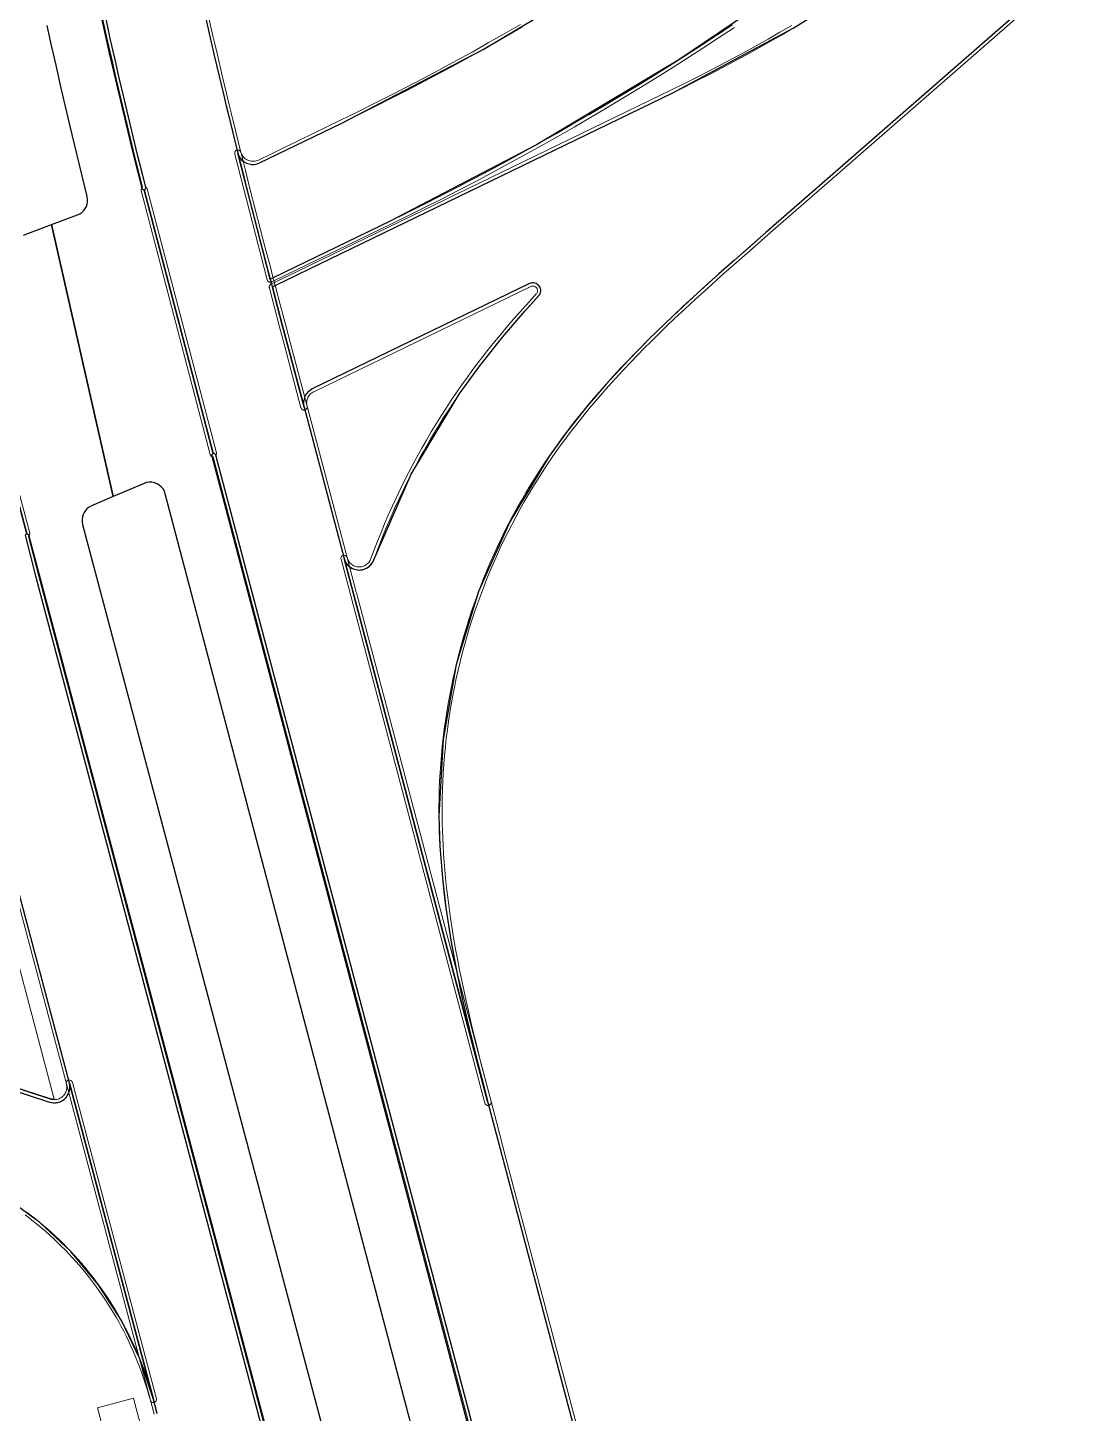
# Model space of a CAD drawing. Header units: metres. Extents: x 105145 to 106173, y 111785 to 118130.
# Drawn here: x 105357.6 to 105424.4, y 112744.4 to 112833.1 of the extents above; entities that cross this region are included whole.
import ezdxf

# ---------------------------------------------------------------- set-up
doc = ezdxf.new("R2010")
doc.units = ezdxf.units.M
for name, color, linetype, lineweight in [('10-PAV-CALZADA-BRT', 12, 'CONTINUOUS', 30), ('10-PAV-CALZADA-MIXTA', 8, 'CONTINUOUS', 30), ('10-PAV-CICLORUTA', 76, 'CONTINUOUS', 18), ('10-PAV-SARDINEL', 252, 'CONTINUOUS', 13)]:
    doc.layers.add(name, color=color, linetype=linetype, lineweight=lineweight)

msp = doc.modelspace()

# ---------------------------------------------------------------- linework, layer by layer
at = {"layer": '10-PAV-CALZADA-BRT'}
for points in [[(105362.2987, 112833.9859), (105362.5757, 112832.7263), (105362.8585, 112831.4671), (105363.1471, 112830.2081), (105363.4411, 112828.9495), (105363.7403, 112827.6911), (105364.0439, 112826.4327), (105364.3521, 112825.1745), (105364.6643, 112823.9163), (105364.9405, 112822.8155), (105364.9471, 112822.796), (105364.9566, 112822.7777), (105364.9689, 112822.7612), (105364.9837, 112822.7468), (105365.0005, 112822.7349), (105365.0189, 112822.7257), (105365.0386, 112822.7196), (105365.059, 112822.7166), (105365.0796, 112822.7168), (105365.0999, 112822.7203), (105369.5209, 112805.8189), (105369.5014, 112805.8121), (105369.4831, 112805.8023), (105369.4666, 112805.7897), (105369.4523, 112805.7748), (105369.4405, 112805.7578), (105369.4315, 112805.7391), (105369.4255, 112805.7193), (105369.4228, 112805.6988), (105369.4232, 112805.6781), (105369.4269, 112805.6577), (105420.4073, 112612.7045)], [(105391.3379, 112673.9571), (105368.5623, 112759.7211), (105357.7085, 112800.5921), (105357.7053, 112800.604), (105357.5735, 112800.6843), (105352.9206, 112818.1344), (105352.9392, 112818.1407), (105352.9566, 112818.1499), (105352.9723, 112818.1616), (105352.986, 112818.1757), (105352.9974, 112818.1917), (105353.0061, 112818.2093), (105353.0119, 112818.228), (105353.0148, 112818.2475), (105353.0146, 112818.2671), (105353.0095, 112818.2869), (105349.7627, 112830.5127), (105349.5147, 112831.4482), (105349.2666, 112832.3845), (105349.0185, 112833.3212)], [(105412.9105, 112627.3773), (105366.4429, 112803.2507), (105366.385, 112803.4122), (105366.3003, 112803.5615), (105366.1914, 112803.694), (105366.0614, 112803.806), (105365.9141, 112803.8942), (105365.754, 112803.9558), (105365.5857, 112803.9892), (105365.4141, 112803.9933), (105365.2444, 112803.968), (105365.0815, 112803.9141), (105363.1153, 112803.0698), (105359.1656, 112820.4849), (105360.8261, 112821.1101), (105360.9714, 112821.1786), (105361.1039, 112821.2695), (105361.2201, 112821.3804), (105361.317, 112821.5085), (105361.3921, 112821.6505), (105361.4436, 112821.8027), (105361.47, 112821.9612), (105361.4707, 112822.1218), (105361.4457, 112822.2805), (105360.3365, 112826.8757), (105360.0345, 112828.1467), (105359.7373, 112829.4189), (105359.4453, 112830.6925), (105359.1589, 112831.9671), (105358.8785, 112833.2431)], [(105357.3655, 112819.8071), (105359.1656, 112820.4849), (105363.1153, 112803.0698), (105361.7155, 112802.4687), (105361.5756, 112802.395), (105361.4491, 112802.3002), (105361.3391, 112802.1866), (105361.2484, 112802.0571), (105361.1792, 112801.9149), (105361.1333, 112801.7636), (105361.1118, 112801.6069), (105361.1153, 112801.4489), (105361.1437, 112801.2933), (105371.9412, 112760.6341), (105394.7207, 112674.8553)]]:
    msp.add_lwpolyline(points, dxfattribs=at)
at = {"layer": '10-PAV-CALZADA-MIXTA'}
for points in [[(105365.9173, 112744.3563), (105365.6806, 112745.2479), (105360.3011, 112765.5049), (105359.2122, 112769.6053), (105351.6076, 112798.2411), (105349.2969, 112806.9424), (105349.2072, 112807.2803), (105346.9011, 112815.964), (105346.3181, 112818.1594), (105337.8211, 112851.5387)], [(105408.138, 112836.9957), (105399.344, 112831.0395), (105390.2221, 112825.5987), (105380.8025, 112820.6915), (105373.3547, 112817.0799), (105373.1691, 112816.9899), (105373.1691, 112816.9899), (105371.0913, 112825.0636), (105371.1537, 112824.9011), (105371.2433, 112824.7519), (105371.3575, 112824.6204), (105371.4927, 112824.5108), (105371.6449, 112824.4263), (105371.8094, 112824.3694), (105371.9813, 112824.342), (105372.1553, 112824.3447), (105372.3263, 112824.3776), (105372.4889, 112824.4397), (105377.7483, 112826.9901), (105386.8108, 112831.7113), (105395.5869, 112836.9458)], [(105424.2795, 112836.8909), (105409.5209, 112824.0026), (105404.9069, 112819.9733), (105402.9011, 112818.2159), (105401.9027, 112817.3323), (105401.9027, 112817.3323), (105400.2535, 112815.8429), (105398.9521, 112814.6317), (105397.4199, 112813.1473), (105396.1121, 112811.8155), (105394.6897, 112810.2773), (105393.4463, 112808.8345), (105392.1565, 112807.2105), (105391.0277, 112805.6501), (105388.5062, 112801.4607), (105386.5148, 112796.9949), (105385.0831, 112792.3196), (105384.2326, 112787.5044), (105383.9759, 112782.6215), (105384.0375, 112780.6967), (105384.1971, 112778.6291), (105384.4193, 112776.7373), (105384.7365, 112774.6663), (105385.0743, 112772.8305), (105385.5127, 112770.7429), (105385.9127, 112769.0107), (105386.4453, 112766.8531), (105386.7777, 112765.5621), (105387.1147, 112764.272), (105385.2342, 112771.3798), (105377.8965, 112799.1125), (105377.9533, 112798.9536), (105378.0359, 112798.8064), (105378.1422, 112798.6753), (105378.2689, 112798.5639), (105378.4126, 112798.4754), (105378.5692, 112798.4124), (105378.7341, 112798.3765), (105378.9027, 112798.3689), (105379.0701, 112798.3898), (105379.2317, 112798.4385), (105379.3828, 112798.5137), (105379.5191, 112798.6132), (105379.6367, 112798.7342), (105379.7323, 112798.8733), (105379.8031, 112799.0265), (105382.1955, 112804.4968), (105385.2621, 112809.6197), (105386.5823, 112811.4447), (105388.0609, 112813.3061), (105389.4717, 112814.9433), (105390.3585, 112815.9163), (105390.4116, 112815.9845), (105390.4522, 112816.0609), (105390.479, 112816.1431), (105390.4913, 112816.2287), (105390.4886, 112816.3151), (105390.471, 112816.3998), (105390.4392, 112816.4802), (105390.394, 112816.5539), (105390.3367, 112816.6187), (105390.2692, 112816.6727), (105390.1933, 112816.7142), (105390.1115, 112816.7421), (105390.026, 112816.7554), (105389.9396, 112816.7538), (105389.8547, 112816.7373), (105389.7739, 112816.7065), (105375.8625, 112809.9613), (105375.7147, 112809.8732), (105375.5843, 112809.7611), (105375.4749, 112809.6283), (105375.39, 112809.4787), (105375.3319, 112809.3167), (105375.3025, 112809.1472), (105375.3026, 112808.9752), (105375.3321, 112808.8057), (105374.2925, 112812.7349), (105373.9625, 112813.9821), (105373.6335, 112815.2279), (105373.3053, 112816.4723), (105373.2995, 112816.4979), (105373.5727, 112816.6305), (105398.9501, 112828.9351), (105406.6706, 112833.0708), (105411.6143, 112836.1626)], [(105348.7307, 112833.4282), (105349.0614, 112832.1808), (105349.3923, 112830.9337), (105350.1874, 112827.9397), (105352.7679, 112818.2229), (105352.7744, 112818.2044), (105352.7837, 112818.1872), (105352.7956, 112818.1716), (105352.8098, 112818.1581), (105352.8259, 112818.147), (105352.8436, 112818.1386), (105352.8623, 112818.133), (105352.8818, 112818.1304), (105352.9013, 112818.1309), (105352.9206, 112818.1344), (105357.5735, 112800.6843), (105357.5555, 112800.6809), (105357.467, 112800.5923), (105358.1622, 112797.9097), (105390.883, 112674.6961)], [(105389.7224, 112729.9788), (105369.6824, 112805.7252), (105369.6792, 112805.737), (105369.67, 112805.7567), (105369.6577, 112805.7746), (105369.6427, 112805.7902), (105369.6253, 112805.8032), (105369.6061, 112805.8132), (105369.5854, 112805.8199), (105369.564, 112805.8231), (105369.5423, 112805.8228), (105369.5209, 112805.8189), (105365.0999, 112822.7203), (105365.1208, 112822.7274), (105365.1402, 112822.7379), (105365.1575, 112822.7515), (105365.1724, 112822.7678), (105365.1843, 112822.7864), (105365.1929, 112822.8067), (105365.1981, 112822.8281), (105365.1995, 112822.8502), (105365.1973, 112822.8721), (105365.1955, 112822.8796), (105365.0079, 112823.6255), (105364.6969, 112824.8777), (105364.3899, 112826.1309), (105364.0869, 112827.3853), (105363.7887, 112828.6407), (105363.4951, 112829.8971), (105363.2069, 112831.1549), (105362.9241, 112832.4139), (105362.6475, 112833.6741)], [(105369.0257, 112833.7687), (105369.3022, 112832.5376), (105369.3839, 112832.1794), (105369.5846, 112831.3062), (105369.8723, 112830.0742), (105370.1652, 112828.8416), (105370.3434, 112828.102), (105370.463, 112827.6084), (105370.7652, 112826.3743), (105371.0717, 112825.1397), (105371.0824, 112825.0967), (105371.3825, 112823.9032), (105371.6959, 112822.6679), (105372.0129, 112821.4305), (105372.3327, 112820.1921), (105372.6551, 112818.9527), (105372.9797, 112817.7119), (105373.1691, 112816.9899), (105373.2223, 112816.7901), (105373.2995, 112816.4979), (105373.3053, 112816.4723), (105373.6335, 112815.2279), (105373.9625, 112813.9821), (105374.2925, 112812.7349), (105375.3321, 112808.8057), (105377.8965, 112799.1125), (105378.4825, 112796.8977), (105378.4959, 112796.8495), (105387.1148, 112764.272), (105387.4555, 112762.9829), (105388.0939, 112760.5695), (105394.6933, 112735.6261)], [(105281.7125, 112789.6443), (105359.0229, 112764.2979), (105359.1529, 112764.2648), (105359.2861, 112764.2494), (105359.4202, 112764.2519), (105359.5527, 112764.2724), (105359.7064, 112764.32), (105359.8504, 112764.3916), (105359.9811, 112764.4854), (105360.0951, 112764.5989), (105360.1894, 112764.7293), (105360.2615, 112764.8731), (105360.3097, 112765.0265), (105360.3326, 112765.1858), (105360.3297, 112765.3466), (105360.3011, 112765.5049), (105365.6806, 112745.2479), (105364.8149, 112747.8452), (105363.6339, 112750.3151), (105362.1557, 112752.6196), (105360.4032, 112754.723), (105358.4035, 112756.5928), (105356.1874, 112758.2003)]]:
    msp.add_lwpolyline(points, dxfattribs=at)
at = {"layer": '10-PAV-CICLORUTA'}
for points in [[(105359.3311, 112764.4817), (105359.0799, 112764.5205), (105356.6275, 112765.3119), (105351.0641, 112786.2615), (105353.3837, 112786.8775), (105359.3311, 112764.4817)], [(105364.5897, 112744.6801), (105365.8279, 112740.0173), (105363.5083, 112739.4011), (105362.7575, 112742.2287), (105362.0967, 112744.7169), (105364.4163, 112745.3329), (105364.5897, 112744.6801)]]:
    msp.add_lwpolyline(points, close=True, dxfattribs=at)
at = {"layer": '10-PAV-SARDINEL'}
for points in [[(105365.724, 112744.305), (105365.4873, 112745.1966), (105360.1078, 112765.4536), (105359.0189, 112769.554), (105351.4143, 112798.1898), (105349.1036, 112806.8911), (105349.0139, 112807.229), (105346.7078, 112815.9127), (105346.1246, 112818.1091), (105337.6273, 112851.4894)], [(105337.8642, 112851.3694), (105346.3181, 112818.1594), (105346.9011, 112815.964), (105349.2072, 112807.2803), (105349.2969, 112806.9424), (105351.6076, 112798.2411), (105359.2122, 112769.6053), (105360.3011, 112765.5049), (105365.6806, 112745.2479), (105365.9173, 112744.3563)], [(105424.4114, 112836.7406), (105409.6525, 112823.852), (105405.0386, 112819.8228), (105404.0351, 112818.945), (105403.0332, 112818.0658), (105402.5338, 112817.6252), (105402.0566, 112817.2029), (105402.0359, 112817.1831), (105402.0314, 112817.1791), (105401.21, 112816.4422), (105400.3886, 112815.6954), (105399.7365, 112815.0936), (105399.0896, 112814.4865), (105398.5762, 112813.9967), (105398.0665, 112813.503), (105397.5602, 112813.0047), (105397.1221, 112812.5665), (105396.6874, 112812.1238), (105396.2567, 112811.6774), (105395.7785, 112811.1716), (105395.3057, 112810.6603), (105394.8388, 112810.144), (105394.4203, 112809.6701), (105394.0065, 112809.19), (105393.6003, 112808.7069), (105393.2725, 112808.3076), (105392.9492, 112807.9052), (105392.6303, 112807.4991), (105392.3158, 112807.0896), (105392.0281, 112806.7062), (105391.7452, 112806.3198), (105391.4666, 112805.9299), (105391.1926, 112805.537), (105390.8819, 112805.0789), (105390.578, 112804.6172), (105390.2798, 112804.1501), (105389.9891, 112803.6803), (105389.7038, 112803.2048), (105389.4263, 112802.7274), (105389.1551, 112802.2456), (105388.8908, 112801.7603), (105388.6327, 112801.2703), (105388.3818, 112800.7773), (105388.1373, 112800.2802), (105387.9003, 112799.7808), (105387.6702, 112799.2781), (105387.447, 112798.7719), (105387.2312, 112798.2635), (105387.0218, 112797.7505), (105386.8198, 112797.2353), (105386.6251, 112796.7174), (105386.4372, 112796.1959), (105386.2573, 112795.6739), (105386.0844, 112795.1484), (105385.9188, 112794.6208), (105385.7604, 112794.0905), (105385.6096, 112793.5585), (105385.4659, 112793.0237), (105385.33, 112792.4881), (105385.2014, 112791.95), (105385.0804, 112791.4109), (105384.9666, 112790.8685), (105384.8606, 112790.3259), (105384.762, 112789.7812), (105384.6711, 112789.2358), (105384.5879, 112788.6892), (105384.5121, 112788.1407), (105384.4438, 112787.5905), (105384.3835, 112787.0417), (105384.3308, 112786.4914), (105384.2856, 112785.939), (105384.2481, 112785.3878), (105384.2183, 112784.8357), (105384.1962, 112784.2831), (105384.1817, 112783.7299), (105384.175, 112783.1764), (105384.1759, 112782.6231), (105384.1829, 112782.1444), (105384.1953, 112781.6654), (105384.2135, 112781.1864), (105384.2372, 112780.7077), (105384.2686, 112780.1924), (105384.3055, 112779.6776), (105384.3481, 112779.1623), (105384.3961, 112778.6488), (105384.4622, 112778.0199), (105384.5361, 112777.3912), (105384.6173, 112776.7653), (105384.7153, 112776.075), (105384.8206, 112775.387), (105384.9337, 112774.6998), (105385.0406, 112774.0887), (105385.1528, 112773.4785), (105385.2705, 112772.8693), (105385.411, 112772.1739), (105385.5568, 112771.4795), (105385.708, 112770.7863), (105385.904, 112769.921), (105386.1072, 112769.0573), (105386.3696, 112767.979), (105386.6392, 112766.9022), (105386.8041, 112766.2572), (105386.9713, 112765.6125), (105387.3081, 112764.3229), (105387.3138, 112764.2904), (105387.3141, 112764.2573), (105387.309, 112764.2247), (105387.2986, 112764.1934), (105387.2831, 112764.1642), (105387.2631, 112764.1379), (105387.239, 112764.1153), (105387.2115, 112764.097), (105387.1814, 112764.0835), (105387.1494, 112764.0751), (105387.1165, 112764.072), (105387.0836, 112764.0745), (105387.0515, 112764.0823), (105387.0211, 112764.0953), (105386.9933, 112764.1131), (105386.9688, 112764.1353), (105386.9483, 112764.1611), (105386.9323, 112764.1901), (105386.9213, 112764.2212), (105385.0409, 112771.3286), (105377.7055, 112799.053), (105377.7032, 112799.0613), (105377.6973, 112799.0952), (105377.6973, 112799.1295), (105377.7031, 112799.1634), (105377.7147, 112799.1958), (105377.7317, 112799.2257), (105377.7535, 112799.2523), (105377.7795, 112799.2747), (105377.809, 112799.2923), (105377.8411, 112799.3046), (105377.8749, 112799.3113), (105377.9092, 112799.3121), (105377.9432, 112799.3069), (105377.9758, 112799.296), (105378.0061, 112799.2797), (105378.0331, 112799.2585), (105378.0561, 112799.2329), (105378.0744, 112799.2038), (105378.0874, 112799.172), (105378.0899, 112799.1638), (105378.1106, 112799.0974), (105378.1371, 112799.0329), (105378.1697, 112798.9699), (105378.2067, 112798.9113), (105378.2492, 112798.8556), (105378.2966, 112798.8038), (105378.3478, 112798.7566), (105378.4035, 112798.7137), (105378.4616, 112798.6765), (105378.5238, 112798.6439), (105378.5883, 112798.6171), (105378.6543, 112798.5961), (105378.7227, 112798.5808), (105378.7919, 112798.5715), (105378.8613, 112798.5683), (105378.9319, 112798.5713), (105379.0021, 112798.5805), (105379.0697, 112798.5955), (105379.1357, 112798.6162), (105379.2012, 112798.6432), (105379.2635, 112798.6756), (105379.3216, 112798.7126), (105379.3768, 112798.755), (105379.4293, 112798.803), (105379.4761, 112798.8542), (105379.518, 112798.9088), (105379.5556, 112798.9678), (105379.5883, 112799.0305), (105379.6173, 112799.1006), (105379.8238, 112799.6574), (105380.0395, 112800.2173), (105380.2623, 112800.7744), (105380.4922, 112801.3286), (105380.7291, 112801.8799), (105380.973, 112802.4281), (105381.2239, 112802.9731), (105381.4817, 112803.5149), (105381.7463, 112804.0534), (105382.0177, 112804.5885), (105382.296, 112805.12), (105382.5809, 112805.648), (105382.8726, 112806.1724), (105383.1708, 112806.6928), (105383.4758, 112807.2097), (105383.7872, 112807.7226), (105384.1052, 112808.2314), (105384.4295, 112808.7362), (105384.7603, 112809.2368), (105385.0973, 112809.7331), (105385.4208, 112810.1971), (105385.7495, 112810.6572), (105386.0836, 112811.1134), (105386.423, 112811.5656), (105386.7865, 112812.0388), (105387.1549, 112812.5079), (105387.5285, 112812.9729), (105387.907, 112813.4338), (105388.2551, 112813.8492), (105388.6073, 112814.2617), (105388.9631, 112814.6708), (105389.3226, 112815.0766), (105389.765, 112815.5666), (105390.2068, 112816.0468), (105390.2356, 112816.0819), (105390.2555, 112816.1138), (105390.2712, 112816.1478), (105390.2827, 112816.1841), (105390.2895, 112816.2209), (105390.2916, 112816.2588), (105390.289, 112816.2961), (105390.2817, 112816.3329), (105390.2697, 112816.3689), (105390.2533, 112816.4032), (105390.2327, 112816.4349), (105390.2088, 112816.4633), (105390.181, 112816.489), (105390.1502, 112816.511), (105390.1169, 112816.5288), (105390.0815, 112816.5425), (105390.0455, 112816.5513), (105390.0074, 112816.5558), (105389.9698, 112816.5553), (105389.9325, 112816.5502), (105389.8965, 112816.5406), (105389.8565, 112816.5242), (105375.9516, 112809.7822), (105375.8895, 112809.7486), (105375.8316, 112809.7107), (105375.7774, 112809.668), (105375.7276, 112809.6213), (105375.6815, 112809.5701), (105375.6395, 112809.5143), (105375.6032, 112809.4563), (105375.5721, 112809.3956), (105375.5459, 112809.3313), (105375.5255, 112809.2658), (105375.5107, 112809.1978), (105375.5019, 112809.1303), (105375.499, 112809.0615), (105375.502, 112808.9923), (105375.5109, 112808.9239), (105375.5255, 112808.857), (105375.5275, 112808.8485), (105375.5319, 112808.8144), (105375.5305, 112808.7801), (105375.5231, 112808.7465), (105375.5102, 112808.7146), (105375.4919, 112808.6855), (105375.469, 112808.6599), (105375.442, 112808.6386), (105375.4117, 112808.6223), (105375.3791, 112808.6114), (105375.3451, 112808.6062), (105375.3108, 112808.6069), (105375.277, 112808.6135), (105375.2449, 112808.6258), (105375.2154, 112808.6434), (105375.1893, 112808.6657), (105375.1674, 112808.6923), (105375.1504, 112808.7221), (105375.1388, 112808.7545), (105375.1367, 112808.7629), (105374.0992, 112812.6837), (105373.7692, 112813.931), (105373.4401, 112815.1769), (105373.1119, 112816.4213), (105373.1102, 112816.4281), (105373.1044, 112816.4537), (105373.0998, 112816.4869), (105373.1008, 112816.5204), (105373.1073, 112816.5532), (105373.1193, 112816.5845), (105373.1363, 112816.6134), (105373.1579, 112816.639), (105373.1834, 112816.6607), (105373.2122, 112816.6778), (105373.4854, 112816.8105), (105398.8625, 112829.1149), (105399.6482, 112829.4998), (105400.4296, 112829.8904), (105401.2093, 112830.2881), (105401.9851, 112830.6917), (105402.7576, 112831.1015), (105403.5268, 112831.5175), (105404.2925, 112831.9397), (105405.0549, 112832.3681), (105405.8138, 112832.8026), (105406.5691, 112833.2432)], [(105407.4419, 112833.5291), (105406.6706, 112833.0708), (105405.9139, 112832.6294), (105405.1536, 112832.1941), (105404.3898, 112831.7649), (105403.6226, 112831.3419), (105402.852, 112830.9252), (105402.0781, 112830.5146), (105401.3009, 112830.1103), (105400.5205, 112829.7122), (105399.7369, 112829.3205), (105398.9501, 112828.9351), (105373.5727, 112816.6305), (105373.2995, 112816.4979), (105373.3053, 112816.4723), (105373.6335, 112815.2279), (105373.9625, 112813.9821), (105374.2925, 112812.7349), (105374.2925, 112812.7349), (105375.3321, 112808.8057), (105375.3137, 112808.8898), (105375.3026, 112808.9752), (105375.2988, 112809.0612), (105375.3025, 112809.1472), (105375.3136, 112809.2326), (105375.3319, 112809.3167), (105375.3575, 112809.3989), (105375.39, 112809.4787), (105375.4292, 112809.5553), (105375.4749, 112809.6283), (105375.5267, 112809.697), (105375.5843, 112809.7611), (105375.6471, 112809.82), (105375.7147, 112809.8732), (105375.7867, 112809.9204), (105375.8625, 112809.9613), (105389.7739, 112816.7065), (105389.8321, 112816.7303), (105389.8929, 112816.7466), (105389.9553, 112816.7552), (105390.0182, 112816.7559), (105390.0807, 112816.7486), (105390.1418, 112816.7336), (105390.2005, 112816.711), (105390.2559, 112816.6812), (105390.3072, 112816.6447), (105390.3534, 112816.602), (105390.394, 112816.5539), (105390.4281, 112816.501), (105390.4554, 112816.4443), (105390.4753, 112816.3846), (105390.4876, 112816.3229), (105390.492, 112816.2602), (105390.4885, 112816.1973), (105390.4772, 112816.1354), (105390.4581, 112816.0755), (105390.4317, 112816.0184), (105390.3983, 112815.965), (105390.3585, 112815.9163), (105389.9128, 112815.4319), (105389.4717, 112814.9433), (105389.1134, 112814.5389), (105388.7588, 112814.1312), (105388.408, 112813.7202), (105388.0609, 112813.3061), (105387.6837, 112812.8468), (105387.3115, 112812.3834), (105386.9444, 112811.916), (105386.5823, 112811.4447), (105386.2443, 112810.9943), (105385.9116, 112810.5399), (105385.5841, 112810.0817), (105385.2621, 112809.6197), (105384.9264, 112809.1255), (105384.5971, 112808.627), (105384.2741, 112808.1244), (105383.9575, 112807.6177), (105383.6474, 112807.107), (105383.3438, 112806.5924), (105383.0467, 112806.074), (105382.7563, 112805.5519), (105382.4726, 112805.0262), (105382.1955, 112804.4968), (105381.9252, 112803.964), (105381.6617, 112803.4278), (105381.405, 112802.8883), (105381.1552, 112802.3456), (105380.9123, 112801.7997), (105380.6764, 112801.2508), (105380.4475, 112800.6989), (105380.2256, 112800.1442), (105380.0108, 112799.5867), (105379.8031, 112799.0265), (105379.7697, 112798.9458), (105379.7294, 112798.8683), (105379.6824, 112798.7946), (105379.6292, 112798.7253), (105379.5702, 112798.6609), (105379.5058, 112798.6019), (105379.4364, 112798.5487), (105379.3627, 112798.5018), (105379.2852, 112798.4615), (105379.2045, 112798.4281), (105379.1211, 112798.402), (105379.0358, 112798.3831), (105378.9492, 112798.3718), (105378.8619, 112798.3681), (105378.7746, 112798.3721), (105378.688, 112798.3836), (105378.6028, 112798.4027), (105378.5195, 112798.4291), (105378.4388, 112798.4627), (105378.3614, 112798.5032), (105378.2878, 112798.5503), (105378.2186, 112798.6036), (105378.1544, 112798.6628), (105378.0955, 112798.7274), (105378.0425, 112798.7968), (105377.9958, 112798.8707), (105377.9557, 112798.9483), (105377.9225, 112799.0291), (105377.8965, 112799.1125), (105385.2342, 112771.3798), (105387.1147, 112764.272), (105386.7777, 112765.5621), (105386.6104, 112766.2073), (105386.4453, 112766.8531), (105386.1754, 112767.931), (105385.9127, 112769.0107), (105385.7091, 112769.876), (105385.5127, 112770.7429), (105385.3612, 112771.4376), (105385.215, 112772.1335), (105385.0743, 112772.8305), (105384.9563, 112773.4414), (105384.8437, 112774.0534), (105384.7365, 112774.6663), (105384.6231, 112775.3554), (105384.5174, 112776.0458), (105384.4193, 112776.7373), (105384.3375, 112777.367), (105384.2635, 112777.9976), (105384.1971, 112778.6291), (105384.1488, 112779.1453), (105384.1061, 112779.662), (105384.069, 112780.1792), (105384.0375, 112780.6967), (105384.0137, 112781.1776), (105383.9955, 112781.6587), (105383.9829, 112782.1401), (105383.9759, 112782.6215), (105383.975, 112783.1775), (105383.9817, 112783.7334), (105383.9963, 112784.2892), (105384.0185, 112784.8448), (105384.0485, 112785.3999), (105384.0861, 112785.9547), (105384.1315, 112786.5088), (105384.1846, 112787.0622), (105384.2453, 112787.6149), (105384.3138, 112788.1666), (105384.3899, 112788.7174), (105384.4736, 112789.267), (105384.565, 112789.8155), (105384.664, 112790.3626), (105384.7706, 112790.9082), (105384.8847, 112791.4524), (105385.0065, 112791.9949), (105385.1357, 112792.5356), (105385.2725, 112793.0746), (105385.4167, 112793.6115), (105385.5684, 112794.1464), (105385.7274, 112794.6791), (105385.8939, 112795.2096), (105386.0678, 112795.7377), (105386.2489, 112796.2634), (105386.4374, 112796.7864), (105386.6331, 112797.3068), (105386.836, 112797.8245), (105387.0461, 112798.3392), (105387.2633, 112798.851), (105387.4876, 112799.3598), (105387.719, 112799.8653), (105387.9574, 112800.3676), (105388.2027, 112800.8665), (105388.455, 112801.362), (105388.7141, 112801.8539), (105388.98, 112802.3422), (105389.2527, 112802.8267), (105389.5321, 112803.3074), (105389.8181, 112803.7842), (105390.1108, 112804.2569), (105390.4099, 112804.7256), (105390.7156, 112805.19), (105391.0277, 112805.6501), (105391.3031, 112806.0451), (105391.583, 112806.4369), (105391.8675, 112806.8254), (105392.1565, 112807.2105), (105392.4723, 112807.6217), (105392.7926, 112808.0295), (105393.1173, 112808.4338), (105393.4463, 112808.8345), (105393.8549, 112809.3205), (105394.2694, 112809.8014), (105394.6897, 112810.2773), (105395.1581, 112810.7953), (105395.6323, 112811.308), (105396.1121, 112811.8155), (105396.5441, 112812.2633), (105396.98, 112812.7072), (105397.4199, 112813.1473), (105397.9268, 112813.6461), (105398.4375, 112814.1409), (105398.9521, 112814.6317), (105399.6003, 112815.24), (105400.2535, 112815.8429), (105401.0756, 112816.5903), (105401.9027, 112817.3323), (105402.4012, 112817.7749), (105402.9011, 112818.2159), (105403.9033, 112819.0954), (105404.9069, 112819.9733), (105409.5209, 112824.0026), (105424.2795, 112836.8909)], [(105362.4521, 112833.6317), (105362.7289, 112832.3706), (105363.0119, 112831.1107), (105363.3003, 112829.852), (105363.594, 112828.5949), (105363.8924, 112827.3387), (105364.1956, 112826.0836), (105364.5027, 112824.8298), (105364.8139, 112823.577), (105364.9878, 112822.8851), (105364.9684, 112822.8701), (105364.9511, 112822.8527), (105364.936, 112822.8334), (105364.936, 112822.8334), (105364.6643, 112823.9163), (105364.3521, 112825.1745), (105364.0439, 112826.4327), (105363.7403, 112827.6911), (105363.4411, 112828.9495), (105363.1471, 112830.2081), (105362.8585, 112831.4671), (105362.5757, 112832.7263), (105362.2987, 112833.9859)], [(105348.9241, 112833.4794), (105349.2547, 112832.2321), (105349.5856, 112830.985), (105350.3807, 112827.991), (105352.9458, 112818.3322), (105352.9789, 112818.3254), (105353.0103, 112818.313), (105353.0391, 112818.2955), (105353.0646, 112818.2733), (105353.0859, 112818.2471), (105353.1025, 112818.2177), (105353.1138, 112818.1859), (105357.7667, 112800.7358), (105357.7727, 112800.7022), (105357.7729, 112800.668), (105357.7672, 112800.6343), (105357.7557, 112800.6021), (105357.7389, 112800.5723), (105357.7173, 112800.5459), (105357.6914, 112800.5236), (105358.3557, 112797.9605), (105391.0763, 112674.7475)], [(105389.5291, 112729.9276), (105369.5033, 112805.6204), (105369.4731, 112805.6252), (105369.4439, 112805.6346), (105369.4166, 112805.6484), (105369.3917, 112805.6662), (105369.3698, 112805.6877), (105369.3516, 112805.7122), (105369.3373, 112805.7393), (105369.3274, 112805.7683), (105364.9064, 112822.6697), (105364.9009, 112822.6999), (105364.9001, 112822.7305), (105364.904, 112822.761), (105364.9126, 112822.7904), (105364.9257, 112822.8182), (105364.9428, 112822.8436), (105364.9637, 112822.8661), (105364.9878, 112822.8851), (105364.8139, 112823.577), (105364.5027, 112824.8298), (105364.1956, 112826.0836), (105363.8924, 112827.3387), (105363.594, 112828.5949), (105363.3003, 112829.852), (105363.0119, 112831.1107), (105362.7289, 112832.3706), (105362.4521, 112833.6317)], [(105362.6475, 112833.6741), (105362.9241, 112832.4139), (105363.2069, 112831.1549), (105363.4951, 112829.8971), (105363.7887, 112828.6407), (105364.0869, 112827.3853), (105364.3899, 112826.1309), (105364.6969, 112824.8777), (105365.0079, 112823.6255), (105365.1955, 112822.8796), (105365.1973, 112822.8721), (105365.1995, 112822.8502), (105365.1981, 112822.8281), (105365.1929, 112822.8067), (105365.1843, 112822.7864), (105365.1724, 112822.7678), (105365.1575, 112822.7515), (105365.1402, 112822.7379), (105365.1208, 112822.7274), (105365.0999, 112822.7203), (105369.5209, 112805.8189), (105369.5423, 112805.8228), (105369.564, 112805.8231), (105369.5854, 112805.8199), (105369.6061, 112805.8132), (105369.6253, 112805.8032), (105369.6427, 112805.7902), (105369.6577, 112805.7746), (105369.67, 112805.7567), (105369.6792, 112805.737), (105369.6824, 112805.7252), (105389.7224, 112729.9788)], [(105394.6933, 112735.6261), (105388.0939, 112760.5695), (105387.4555, 112762.9829), (105387.1148, 112764.272), (105378.4959, 112796.8495), (105378.4825, 112796.8977), (105377.8965, 112799.1125), (105375.3321, 112808.8057), (105374.2925, 112812.7349), (105373.9625, 112813.9821), (105373.6335, 112815.2279), (105373.3053, 112816.4723), (105373.2995, 112816.4979), (105373.2223, 112816.7901), (105373.1691, 112816.9899), (105372.9797, 112817.7119), (105372.6551, 112818.9527), (105372.3327, 112820.1921), (105372.0129, 112821.4305), (105371.6959, 112822.6679), (105371.3825, 112823.9032), (105371.0824, 112825.0967), (105371.0717, 112825.1397), (105370.7652, 112826.3743), (105370.463, 112827.6084), (105370.3434, 112828.102), (105370.1652, 112828.8416), (105369.8723, 112830.0742), (105369.5846, 112831.3062), (105369.3839, 112832.1794), (105369.3022, 112832.5376), (105369.0257, 112833.7687)], [(105369.2209, 112833.812), (105369.4973, 112832.5818), (105369.5789, 112832.2241), (105369.7795, 112831.3514), (105370.067, 112830.1201), (105370.3597, 112828.8881), (105370.5378, 112828.149), (105370.6574, 112827.6558), (105370.9594, 112826.4222), (105371.2658, 112825.188), (105371.2765, 112825.1453), (105371.5765, 112823.9522), (105371.8897, 112822.7173), (105372.2066, 112821.4803), (105372.5263, 112820.2423), (105372.8487, 112819.0032), (105373.1732, 112817.7626), (105373.3625, 112817.041), (105373.4157, 112816.8414), (105373.4929, 112816.549), (105373.4946, 112816.5421), (105373.4998, 112816.519), (105373.8269, 112815.279), (105374.1559, 112814.0333), (105374.4858, 112812.7861), (105375.5254, 112808.8569), (105378.0898, 112799.1637), (105378.6755, 112796.9501), (105378.6889, 112796.9019), (105387.3082, 112764.3232), (105387.6489, 112763.034), (105388.2872, 112760.6207), (105394.8866, 112735.6773)], [(105402.8933, 112833.1144), (105401.8862, 112832.4466), (105400.8747, 112831.7853), (105399.8589, 112831.1307), (105398.8389, 112830.4828), (105397.8146, 112829.8415), (105396.7862, 112829.207), (105395.7537, 112828.5792), (105394.717, 112827.9581), (105393.6764, 112827.3438), (105392.6317, 112826.7364), (105391.5831, 112826.1358), (105390.5306, 112825.542), (105389.4742, 112824.9552), (105388.414, 112824.3753), (105387.3501, 112823.8023), (105386.2824, 112823.2363), (105385.2111, 112822.6772), (105384.1361, 112822.1252), (105383.0575, 112821.5803), (105381.9754, 112821.0424), (105380.8901, 112820.5117), (105373.442, 112816.8999), (105373.2693, 112816.8165), (105373.2562, 112816.8103), (105373.2263, 112816.7985), (105373.1949, 112816.7918), (105373.1628, 112816.7901), (105373.1309, 112816.7937), (105373.0999, 112816.8023), (105373.0708, 112816.8158), (105373.0441, 112816.8338), (105373.0208, 112816.8559), (105373.0013, 112816.8814), (105372.9862, 112816.9098), (105372.9758, 112816.9402), (105372.9719, 112816.9552), (105370.9014, 112825.0001), (105370.8976, 112825.0138), (105370.892, 112825.0474), (105370.8921, 112825.0815), (105370.8981, 112825.115), (105370.9096, 112825.1471), (105370.9264, 112825.1767), (105370.948, 112825.2031), (105370.9738, 112825.2254), (105371.0029, 112825.243), (105371.0347, 112825.2554), (105371.068, 112825.2622), (105371.1021, 112825.2633), (105371.1358, 112825.2586), (105371.1683, 112825.2482), (105371.1985, 112825.2325), (105371.2256, 112825.2118), (105371.2488, 112825.1869), (105371.2675, 112825.1584), (105371.281, 112825.1271), (105371.2853, 112825.1135), (105371.3058, 112825.0528), (105371.3334, 112824.9893), (105371.3664, 112824.9284), (105371.4052, 112824.8697), (105371.4484, 112824.8153), (105371.496, 112824.7649), (105371.5484, 112824.7185), (105371.6047, 112824.6767), (105371.6649, 112824.6398), (105371.7267, 112824.609), (105371.7913, 112824.5835), (105371.8574, 112824.5638), (105371.9269, 112824.5495), (105371.9958, 112824.5417), (105372.0655, 112824.5397), (105372.1348, 112824.5439), (105372.2038, 112824.554), (105372.2718, 112824.5703), (105372.3377, 112824.5922), (105372.405, 112824.6214), (105377.6607, 112827.17), (105378.7274, 112827.6916), (105379.79, 112828.2201), (105380.8495, 112828.7559), (105381.9051, 112829.2987), (105382.9571, 112829.8485), (105384.0054, 112830.4054), (105385.05, 112830.9693), (105386.0907, 112831.5401), (105387.1277, 112832.1179), (105388.1607, 112832.7026), (105389.1898, 112833.2943)], [(105389.29, 112833.1212), (105388.2598, 112832.5289), (105387.2256, 112831.9435), (105386.1875, 112831.3651), (105385.1456, 112830.7936), (105384.0998, 112830.2291), (105383.0504, 112829.6716), (105381.9972, 112829.1211), (105380.9403, 112828.5777), (105379.8799, 112828.0414), (105378.8158, 112827.5122), (105377.7483, 112826.9901), (105372.4889, 112824.4397), (105372.4089, 112824.4051), (105372.3263, 112824.3776), (105372.2415, 112824.3575), (105372.1553, 112824.3447), (105372.0684, 112824.3396), (105371.9813, 112824.342), (105371.8947, 112824.352), (105371.8094, 112824.3694), (105371.7259, 112824.3943), (105371.6449, 112824.4263), (105371.5669, 112824.4652), (105371.4927, 112824.5108), (105371.4227, 112824.5627), (105371.3575, 112824.6204), (105371.2975, 112824.6837), (105371.2433, 112824.7519), (105371.1953, 112824.8245), (105371.1537, 112824.9011), (105371.119, 112824.981), (105371.0913, 112825.0636), (105373.1691, 112816.9899), (105373.3547, 112817.0799), (105380.8025, 112820.6915), (105381.8869, 112821.2217), (105382.9679, 112821.7591), (105384.0453, 112822.3034), (105385.1191, 112822.8549), (105386.1893, 112823.4133), (105387.2558, 112823.9787), (105388.3186, 112824.551), (105389.3776, 112825.1303), (105390.4329, 112825.7165), (105391.4842, 112826.3096), (105392.5317, 112826.9096), (105393.5752, 112827.5164), (105394.6148, 112828.13), (105395.6503, 112828.7503), (105396.6817, 112829.3775), (105397.709, 112830.0114), (105398.7322, 112830.6519), (105399.7511, 112831.2992), (105400.7658, 112831.9531), (105401.7762, 112832.6136), (105402.7822, 112833.2807)], [(105420.4073, 112612.7045), (105369.4313, 112805.6409), (105369.4544, 112805.631), (105369.4785, 112805.6242), (105369.5033, 112805.6204), (105389.5291, 112729.9276), (105419.963, 112614.8961), (105420.227, 112613.8984)], [(105390.883, 112674.6961), (105358.1622, 112797.9097), (105357.467, 112800.5923)], [(105391.0763, 112674.7475), (105358.3557, 112797.9605), (105357.6914, 112800.5236), (105357.7199, 112800.5491), (105368.5623, 112759.7211), (105391.3379, 112673.9571)], [(105357.5961, 112757.2278), (105357.8685, 112757.0204), (105358.1377, 112756.8087), (105358.4035, 112756.5928), (105358.666, 112756.3729), (105358.925, 112756.1489), (105359.1805, 112755.9209), (105359.4324, 112755.689), (105359.6807, 112755.4532), (105359.9253, 112755.2135), (105360.1662, 112754.9701), (105360.4032, 112754.723), (105360.6364, 112754.4722), (105360.8656, 112754.2178), (105361.0909, 112753.9599), (105361.3121, 112753.6985), (105361.5293, 112753.4338), (105361.7423, 112753.1656), (105361.9511, 112752.8942), (105362.1557, 112752.6196), (105362.356, 112752.3418), (105362.5519, 112752.061), (105362.7435, 112751.7771), (105362.9306, 112751.4903), (105363.1132, 112751.2007), (105363.2914, 112750.9082), (105363.4649, 112750.613), (105363.6339, 112750.3151), (105363.7982, 112750.0147), (105363.9578, 112749.7117), (105364.1127, 112749.4063), (105364.2628, 112749.0985), (105364.4081, 112748.7884), (105364.5486, 112748.4761), (105364.6842, 112748.1617), (105364.8149, 112747.8452), (105364.9407, 112747.5267), (105365.0615, 112747.2063), (105365.1773, 112746.884), (105365.2881, 112746.56), (105365.3939, 112746.2343), (105365.4946, 112745.907), (105365.5901, 112745.5781), (105365.6806, 112745.2479), (105360.3011, 112765.5049), (105360.3194, 112765.4222), (105360.3305, 112765.3382), (105360.3346, 112765.2535), (105360.3314, 112765.1689), (105360.3211, 112765.0847), (105360.3037, 112765.0018), (105360.2794, 112764.9207), (105360.2483, 112764.8419), (105360.2106, 112764.766), (105360.1666, 112764.6935), (105360.1166, 112764.6251), (105360.0611, 112764.5611), (105360.0003, 112764.5021), (105359.9347, 112764.4484), (105359.8649, 112764.4005), (105359.7912, 112764.3586), (105359.7142, 112764.3232), (105359.6345, 112764.2944), (105359.5527, 112764.2724), (105359.4773, 112764.2585), (105359.401, 112764.2505), (105359.3244, 112764.2483), (105359.2478, 112764.252), (105359.1717, 112764.2615), (105359.0966, 112764.2768), (105359.0229, 112764.2979), (105281.7125, 112789.6443)], [(105281.781, 112789.8323), (105359.0807, 112764.4894), (105359.1446, 112764.4712), (105359.2054, 112764.4588), (105359.2654, 112764.4513), (105359.3257, 112764.4484), (105359.3874, 112764.4502), (105359.4488, 112764.4566), (105359.5084, 112764.4676), (105359.5745, 112764.4853), (105359.6387, 112764.5086), (105359.7002, 112764.5369), (105359.7586, 112764.5702), (105359.814, 112764.6081), (105359.8668, 112764.6513), (105359.9159, 112764.6989), (105359.9601, 112764.7498), (105360, 112764.8045), (105360.0357, 112764.8633), (105360.0657, 112764.924), (105360.0901, 112764.9857), (105360.1097, 112765.0509), (105360.1236, 112765.1171), (105360.1319, 112765.1852), (105360.1344, 112765.2526), (105360.1312, 112765.32), (105360.1222, 112765.3879), (105360.1077, 112765.4536), (105360.1058, 112765.4618), (105360.1013, 112765.4959), (105360.1027, 112765.5303), (105360.11, 112765.5639), (105360.1229, 112765.5957), (105360.1411, 112765.6249), (105360.1641, 112765.6505), (105360.1911, 112765.6719), (105360.2213, 112765.6882), (105360.2539, 112765.6992), (105360.2879, 112765.7044), (105360.3223, 112765.7037), (105360.356, 112765.6972), (105360.3882, 112765.6849), (105360.4177, 112765.6673), (105360.4438, 112765.645), (105360.4657, 112765.6184), (105360.4827, 112765.5886), (105360.4944, 112765.5562), (105360.4965, 112765.548), (105365.8737, 112745.3), (105365.8796, 112745.2675), (105365.8801, 112745.2345), (105365.8752, 112745.2018), (105365.865, 112745.1704), (105365.8497, 112745.1411), (105365.8298, 112745.1147), (105365.8058, 112745.092), (105365.7785, 112745.0735), (105365.7484, 112745.0598), (105365.7165, 112745.0512), (105365.6837, 112745.048), (105365.6507, 112745.0502), (105365.6186, 112745.0578), (105365.5881, 112745.0706), (105365.5602, 112745.0883), (105365.5355, 112745.1103), (105365.5149, 112745.136), (105365.4987, 112745.1648), (105365.4875, 112745.1959), (105365.3976, 112745.5238), (105365.3029, 112745.8496), (105365.2032, 112746.174), (105365.0984, 112746.4967), (105364.9889, 112746.8169), (105364.8738, 112747.1372), (105364.7541, 112747.4546), (105364.6294, 112747.7702), (105364.5004, 112748.0827), (105364.3655, 112748.3955), (105364.226, 112748.7058), (105364.0823, 112749.0123), (105363.9334, 112749.3176), (105363.7801, 112749.6199), (105363.622, 112749.92), (105363.4593, 112750.2176), (105363.2917, 112750.513), (105363.1197, 112750.8055), (105362.9425, 112751.0966), (105362.7621, 112751.3827), (105362.5776, 112751.6655), (105362.387, 112751.9478), (105362.192, 112752.2273), (105361.9944, 112752.5014), (105361.7916, 112752.7735), (105361.5847, 112753.0424), (105361.3737, 112753.3081), (105361.1585, 112753.5705), (105360.9393, 112753.8295), (105360.716, 112754.0852), (105360.489, 112754.3369), (105360.2578, 112754.5857), (105360.0227, 112754.8308), (105359.7846, 112755.0714), (105359.5418, 112755.3092), (105359.2956, 112755.5432), (105359.0467, 112755.7722), (105358.7927, 112755.9989), (105358.5364, 112756.2206), (105358.2763, 112756.4385), (105358.0121, 112756.653), (105357.7461, 112756.8622), (105357.4772, 112757.0669)]]:
    msp.add_lwpolyline(points, dxfattribs=at)
msp.add_lwpolyline([(105369.7179, 112805.8536), (105369.7209, 112805.8189), (105369.7179, 112805.7842), (105369.7088, 112805.7505), (105369.6941, 112805.7189), (105369.6868, 112805.7085), (105369.6824, 112805.7252), (105369.6792, 112805.737), (105369.67, 112805.7567), (105369.6577, 112805.7746), (105369.6427, 112805.7902), (105369.6253, 112805.8032), (105369.6061, 112805.8132), (105369.5854, 112805.8199), (105369.564, 112805.8231), (105369.5423, 112805.8228), (105369.5209, 112805.8189), (105365.0999, 112822.7203), (105365.1208, 112822.7274), (105365.1402, 112822.7379), (105365.1575, 112822.7515), (105365.1724, 112822.7678), (105365.1843, 112822.7864), (105365.1929, 112822.8067), (105365.1981, 112822.8281), (105365.1995, 112822.8502), (105365.1973, 112822.8721), (105365.1955, 112822.8796), (105365.191, 112822.8977), (105365.1999, 112822.8935), (105365.2285, 112822.8735), (105365.2531, 112822.8489), (105365.2731, 112822.8203), (105365.2878, 112822.7887), (105365.2934, 112822.7709), (105369.7144, 112805.8695), (105369.7179, 112805.8536)], close=True, dxfattribs=at)

doc.saveas('drawing.dxf')
